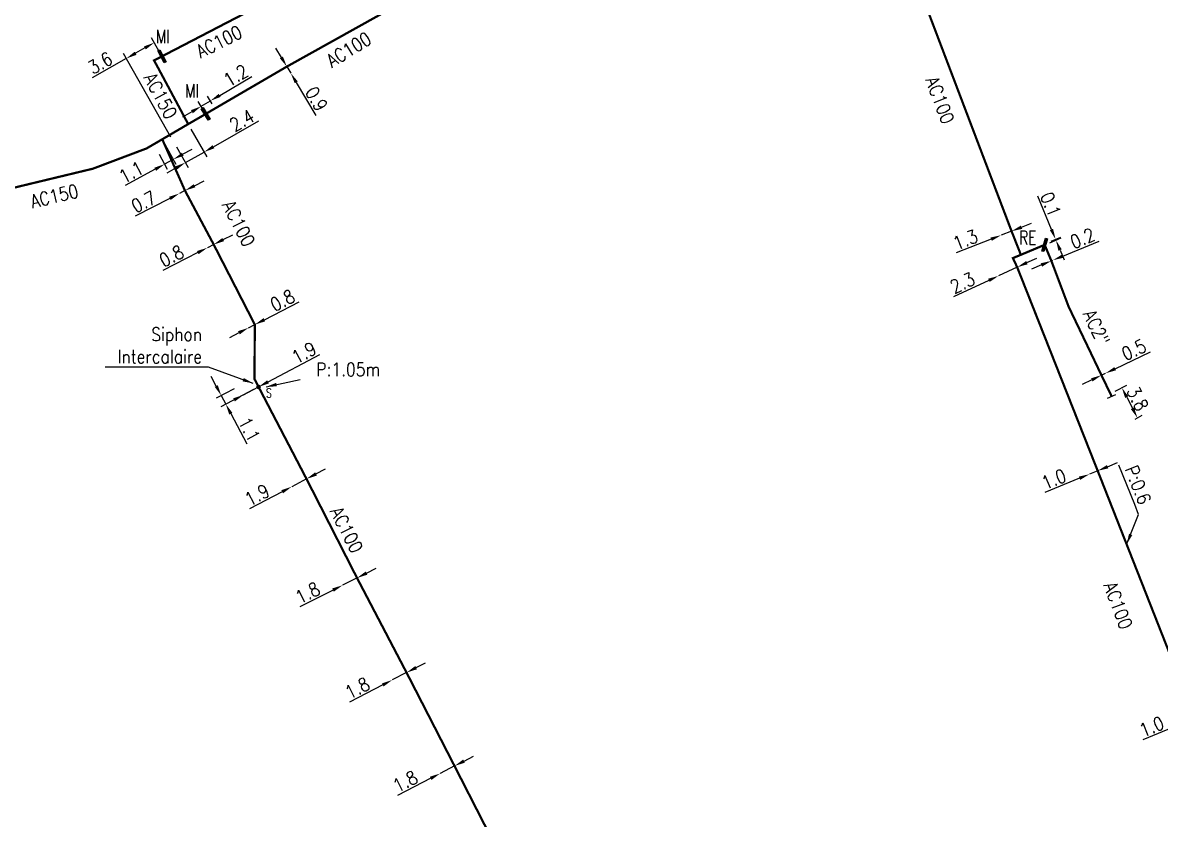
# Model space of a CAD drawing. Header units: millimetres. Extents: x 107999 to 109004, y 120010 to 121005.
# Drawn here: x 108341.8 to 108469, y 120870 to 120959.1 of the extents above; entities that cross this region are included whole.
import ezdxf
from ezdxf.enums import TextEntityAlignment as Align

# ---------------------------------------------------------------- set-up
doc = ezdxf.new("R2010")
doc.units = ezdxf.units.MM
doc.header["$PDMODE"] = 34
doc.linetypes.add('L_25_AP', pattern=[2000, 1000, 1000])
doc.layers.get('0').update_dxf_attribs({"linetype": 'CONTINUOUS'})
doc.layers.get('Defpoints').update_dxf_attribs({"linetype": 'CONTINUOUS'})
for name, color, linetype in [('L_150', 1, 'CONTINUOUS'), ('L_300', 7, 'CONTINUOUS'), ('L_340', 7, 'CONTINUOUS')]:
    doc.layers.add(name, color=color, linetype=linetype)
doc.styles.add('G_ROMANS', font='ROMANS.SHX', dxfattribs={"width": 0.75})
doc.styles.get("Standard").update_dxf_attribs({"font": 'romans.shx', "width": 0.85})
doc.dimstyles.get("Standard").update_dxf_attribs({"dimtxt": 1.5, "dimasz": 1.2, "dimexe": 0.625, "dimexo": 0.625, "dimgap": 0.25, "dimtad": 1, "dimdec": 1, "dimzin": 0, "dimdsep": 46, "dimtxsty": 'Standard', "dimcen": -0.5, "dimadec": 0, "dimazin": 0, "dimtfac": 1, "dimtdec": 1, "dimtmove": 0, "dimatfit": 3, "dimfxl": 0, "dimtolj": 1, "dimtzin": 0, "dimarcsym": 0})

# ---------------------------------------------------------------- blocks, each defined once
blk = doc.blocks.new('L_340_07')
at = {"color": 0, "linetype": 'Continuous', "const_width": 0.25, "flags": 128}
blk.add_lwpolyline([(0, 0), (0.35, 0)], dxfattribs=at)
at = {"color": 0, "linetype": 'Continuous', "flags": 128}
blk.add_lwpolyline([(0.35, -0.5), (0.35, 0.5)], dxfattribs=at)
at = {"color": 0, "linetype": 'Continuous', "width": 0.75, "flags": 3}
for tag, p in [('DEF_LEG', (0.72, -3.47)), ('DEF_COUP', (0.72, -5.97)), ('DEF_TYPE', (0.72, -8.47))]:
    blk.add_attdef(tag, text='', height=1.2, dxfattribs=at).set_placement(p, align=Align.MIDDLE)
blk = doc.blocks.new('L_340_16')
at = {"linetype": 'Continuous'}
blk.add_hatch(color=0, dxfattribs=at).paths.add_polyline_path([(0.125, 0.75), (-0.125, 0.75), (-0.125, -0.75), (0.125, -0.75)])
at = {"color": 0, "linetype": 'Continuous'}
blk.add_lwpolyline([(-0.125, 0.75), (0.125, 0.75), (0.125, -0.75), (-0.125, -0.75)], close=True, dxfattribs=at)
at = {"color": 0, "linetype": 'Continuous', "width": 0.75}
for tag, height, flags, p in [('MI', 1.5, 8, (0, 3)), ('DEF_LEG', 1.2, 3, (0, -5)), ('DEF_COUP', 1.2, 3, (0, -7.5)), ('DEF_TYPE', 1.2, 3, (0, -10))]:
    blk.add_attdef(tag, text='', height=height, dxfattribs=dict(at, flags=flags)).set_placement(p, align=Align.MIDDLE)
blk = doc.blocks.new('L_340_20')
at = {"linetype": 'Continuous'}
blk.add_hatch(color=0, dxfattribs=at).paths.add_polyline_path([(0.125, 0.75), (-0.125, 0.75), (-0.125, -0.75), (0.125, -0.75)])
at = {"color": 0, "linetype": 'Continuous'}
blk.add_lwpolyline([(-0.125, 0.75), (0.125, 0.75), (0.125, -0.75), (-0.125, -0.75)], close=True, dxfattribs=at)
at = {"color": 0, "linetype": 'Continuous', "width": 0.75}
for tag, height, flags, p in [('RE', 1.5, 8, (0, 3)), ('DEF_LEG', 1.2, 3, (0, -5)), ('DEF_COUP', 1.2, 3, (0, -7.5)), ('DEF_TYPE', 1.2, 3, (0, -10))]:
    blk.add_attdef(tag, text='', height=height, dxfattribs=dict(at, flags=flags)).set_placement(p, align=Align.MIDDLE)
blk = doc.blocks.new('*D430')
at = {"layer": 'Defpoints', "color": 0, "linetype": 'Continuous', "transparency": 16777216}
for p in [(108452.37, 120935.8), (108451.2, 120935.35), (108451.2, 120935.35)]:
    blk.add_point(p, dxfattribs=at)
at = {"layer": 'L_150', "color": 0, "linetype": 'Continuous', "lineweight": -2, "transparency": 16777216}
for p, q in [((108452.37, 120935.8), (108451.2, 120935.35)), ((108453.48, 120936.24), (108454.6, 120936.68)), ((108450.09, 120934.91), (108446.19, 120933.37))]:
    blk.add_line(p, q, dxfattribs=at)
at = {"layer": 'L_150', "color": 0, "linetype": 'Continuous', "transparency": 16777216}
for points in [[(108453.41, 120936.43), (108453.56, 120936.06), (108452.37, 120935.8)], [(108450.01, 120935.09), (108450.16, 120934.72), (108451.2, 120935.35)]]:
    blk.add_solid(points, dxfattribs=at)
at = {"layer": 'L_150', "color": 0, "linetype": 'Continuous', "transparency": 16777216, "insert": (108447.21, 120934.85), "char_height": 1.5, "attachment_point": 5, "rotation": 21.4759}
blk.add_mtext('\\A1;1.3', dxfattribs=at)
blk = doc.blocks.new('*D431')
at = {"layer": 'Defpoints', "color": 0, "linetype": 'Continuous', "transparency": 16777216}
for p in [(108457.29, 120934.89), (108456.07, 120934.27), (108456.22, 120934.44)]:
    blk.add_point(p, dxfattribs=at)
at = {"layer": 'L_150', "color": 0, "linetype": 'Continuous', "lineweight": -2, "transparency": 16777216}
for p, q in [((108456.83, 120936), (108455.29, 120939.7)), ((108456.65, 120934.51), (108457.91, 120935.04)), ((108456.79, 120934.68), (108457.87, 120935.13)), ((108457.33, 120934.8), (108457.29, 120934.89)), ((108457.79, 120933.69), (108458.26, 120932.58))]:
    blk.add_line(p, q, dxfattribs=at)
at = {"layer": 'L_150', "color": 0, "linetype": 'Continuous', "transparency": 16777216}
for points in [[(108457.01, 120936.07), (108456.65, 120935.92), (108457.29, 120934.89)], [(108457.98, 120933.77), (108457.61, 120933.61), (108457.33, 120934.8)]]:
    blk.add_solid(points, dxfattribs=at)
at = {"layer": 'L_150', "color": 0, "linetype": 'Continuous', "transparency": 16777216, "insert": (108456.75, 120938.79), "char_height": 1.5, "attachment_point": 5, "rotation": 292.6595}
blk.add_mtext('\\A1;0.1', dxfattribs=at)
blk = doc.blocks.new('*D432')
at = {"layer": 'Defpoints', "color": 0, "linetype": 'Continuous', "transparency": 16777216}
for p in [(108456.82, 120932.48), (108457, 120932.56), (108457, 120932.56)]:
    blk.add_point(p, dxfattribs=at)
at = {"layer": 'L_150', "color": 0, "linetype": 'Continuous', "lineweight": -2, "transparency": 16777216}
for p, q in [((108458.11, 120933.02), (108462.15, 120934.7)), ((108455.71, 120932.02), (108454.6, 120931.56)), ((108456.82, 120932.48), (108457, 120932.56))]:
    blk.add_line(p, q, dxfattribs=at)
at = {"layer": 'L_150', "color": 0, "linetype": 'Continuous', "transparency": 16777216}
for points in [[(108455.63, 120932.21), (108455.79, 120931.84), (108456.82, 120932.48)], [(108458.03, 120933.2), (108458.19, 120932.83), (108457, 120932.56)]]:
    blk.add_solid(points, dxfattribs=at)
at = {"layer": 'L_150', "color": 0, "linetype": 'Continuous', "transparency": 16777216, "insert": (108460.3, 120935.01), "char_height": 1.5, "attachment_point": 5, "rotation": 22.5652}
blk.add_mtext('\\A1;0.2', dxfattribs=at)
blk = doc.blocks.new('*D433')
at = {"layer": 'Defpoints', "color": 0, "linetype": 'Continuous', "transparency": 16777216}
for p in [(108450.91, 120930.8), (108450.91, 120930.8), (108453, 120931.77)]:
    blk.add_point(p, dxfattribs=at)
at = {"layer": 'L_150', "color": 0, "linetype": 'Continuous', "lineweight": -2, "transparency": 16777216}
for p, q in [((108454.09, 120932.28), (108455.18, 120932.78)), ((108453, 120931.77), (108450.91, 120930.8)), ((108449.82, 120930.3), (108445.86, 120928.46))]:
    blk.add_line(p, q, dxfattribs=at)
at = {"layer": 'L_150', "color": 0, "linetype": 'Continuous', "transparency": 16777216}
for points in [[(108454, 120932.46), (108454.17, 120932.1), (108453, 120931.77)], [(108449.74, 120930.48), (108449.91, 120930.12), (108450.91, 120930.8)]]:
    blk.add_solid(points, dxfattribs=at)
at = {"layer": 'L_150', "color": 0, "linetype": 'Continuous', "transparency": 16777216, "insert": (108446.88, 120930.03), "char_height": 1.5, "attachment_point": 5, "rotation": 24.8874}
blk.add_mtext('\\A1;2.3', dxfattribs=at)
blk = doc.blocks.new('*D434')
at = {"layer": 'Defpoints', "color": 0, "linetype": 'Continuous', "transparency": 16777216}
for p in [(108462.42, 120919.69), (108462.88, 120919.91), (108462.88, 120919.91)]:
    blk.add_point(p, dxfattribs=at)
at = {"layer": 'L_150', "color": 0, "linetype": 'Continuous', "lineweight": -2, "transparency": 16777216}
for p, q in [((108463.96, 120920.42), (108467.9, 120922.31)), ((108462.42, 120919.69), (108462.88, 120919.91)), ((108461.34, 120919.17), (108460.26, 120918.65))]:
    blk.add_line(p, q, dxfattribs=at)
at = {"layer": 'L_150', "color": 0, "linetype": 'Continuous', "transparency": 16777216}
for points in [[(108463.87, 120920.6), (108464.04, 120920.24), (108462.88, 120919.91)], [(108461.26, 120919.35), (108461.43, 120918.99), (108462.42, 120919.69)]]:
    blk.add_solid(points, dxfattribs=at)
at = {"layer": 'L_150', "color": 0, "linetype": 'Continuous', "transparency": 16777216, "insert": (108466.04, 120922.53), "char_height": 1.5, "attachment_point": 5, "rotation": 25.6038}
blk.add_mtext('\\A1;0.5', dxfattribs=at)
blk = doc.blocks.new('*D435')
at = {"layer": 'Defpoints', "color": 0, "linetype": 'Continuous', "transparency": 16777216}
for p in [(108463.41, 120917.64), (108465.63, 120914.51), (108466.44, 120914.92)]:
    blk.add_point(p, dxfattribs=at)
at = {"layer": 'L_340', "color": 0, "linetype": 'Continuous', "lineweight": -2, "transparency": 16777216}
for p, q in [((108463.96, 120917.92), (108465.25, 120918.59)), ((108465.25, 120917.23), (108465.89, 120915.99)), ((108466.18, 120914.79), (108466.99, 120915.21))]:
    blk.add_line(p, q, dxfattribs=at)
at = {"layer": 'L_340', "color": 0, "linetype": 'Continuous', "transparency": 16777216}
for points in [[(108465.42, 120917.32), (108465.07, 120917.14), (108464.7, 120918.3)], [(108466.07, 120916.08), (108465.71, 120915.9), (108466.44, 120914.92)]]:
    blk.add_solid(points, dxfattribs=at)
at = {"layer": 'L_340', "color": 0, "linetype": 'Continuous', "transparency": 16777216, "insert": (108466.46, 120917.07), "char_height": 1.5, "attachment_point": 5, "rotation": 297.2437}
blk.add_mtext('\\A1;3.8', dxfattribs=at)
blk = doc.blocks.new('*D436')
at = {"layer": 'Defpoints', "color": 0, "linetype": 'Continuous', "transparency": 16777216}
for p in [(108461.08, 120908.62), (108461.08, 120908.62), (108462, 120909)]:
    blk.add_point(p, dxfattribs=at)
at = {"layer": 'L_150', "color": 0, "linetype": 'Continuous', "lineweight": -2, "transparency": 16777216}
for p, q in [((108463.11, 120909.45), (108464.22, 120909.91)), ((108459.97, 120908.16), (108456.09, 120906.57)), ((108462, 120909), (108461.08, 120908.62))]:
    blk.add_line(p, q, dxfattribs=at)
at = {"layer": 'L_150', "color": 0, "linetype": 'Continuous', "transparency": 16777216}
for points in [[(108463.04, 120909.64), (108463.19, 120909.27), (108462, 120909)], [(108459.89, 120908.35), (108460.04, 120907.98), (108461.08, 120908.62)]]:
    blk.add_solid(points, dxfattribs=at)
at = {"layer": 'L_150', "color": 0, "linetype": 'Continuous', "transparency": 16777216, "insert": (108457.1, 120908.06), "char_height": 1.5, "attachment_point": 5, "rotation": 22.3418}
blk.add_mtext('\\A1;1.0', dxfattribs=at)
blk = doc.blocks.new('*D439')
at = {"layer": 'Defpoints', "color": 0, "linetype": 'Continuous', "transparency": 16777216}
for p in [(108472.89, 120881.32), (108472.02, 120880.96), (108472.02, 120880.96)]:
    blk.add_point(p, dxfattribs=at)
at = {"layer": 'L_150', "color": 0, "linetype": 'Continuous', "lineweight": -2, "transparency": 16777216}
for p, q in [((108472.89, 120881.32), (108472.02, 120880.96)), ((108474, 120881.78), (108475.11, 120882.24)), ((108470.91, 120880.5), (108467.04, 120878.9))]:
    blk.add_line(p, q, dxfattribs=at)
at = {"layer": 'L_150', "color": 0, "linetype": 'Continuous', "transparency": 16777216}
for points in [[(108473.93, 120881.96), (108474.08, 120881.59), (108472.89, 120881.32)], [(108470.83, 120880.68), (108470.98, 120880.31), (108472.02, 120880.96)]]:
    blk.add_solid(points, dxfattribs=at)
at = {"layer": 'L_150', "color": 0, "linetype": 'Continuous', "transparency": 16777216, "insert": (108468.04, 120880.39), "char_height": 1.5, "attachment_point": 5, "rotation": 22.4661}
blk.add_mtext('\\A1;1.0', dxfattribs=at)
blk = doc.blocks.new('*D624')
at = {"layer": 'Defpoints', "color": 0, "linetype": 'Continuous', "transparency": 16777216}
for p in [(108367.04, 120924.99), (108367.04, 120924.99), (108367.75, 120925.35)]:
    blk.add_point(p, dxfattribs=at)
at = {"layer": 'L_150', "color": 0, "linetype": 'Continuous', "lineweight": -2, "transparency": 16777216}
for p, q in [((108368.82, 120925.9), (108372.71, 120927.9)), ((108365.97, 120924.44), (108364.91, 120923.89)), ((108367.04, 120924.99), (108367.75, 120925.35))]:
    blk.add_line(p, q, dxfattribs=at)
at = {"layer": 'L_150', "color": 0, "linetype": 'Continuous', "transparency": 16777216}
for points in [[(108368.73, 120926.08), (108368.91, 120925.72), (108367.75, 120925.35)], [(108365.88, 120924.62), (108366.07, 120924.26), (108367.04, 120924.99)]]:
    blk.add_solid(points, dxfattribs=at)
at = {"layer": 'L_150', "color": 0, "linetype": 'Continuous', "transparency": 16777216, "insert": (108370.84, 120928.06), "char_height": 1.5, "attachment_point": 5, "rotation": 27.1996}
blk.add_mtext('\\A1;0.8', dxfattribs=at)
blk = doc.blocks.new('*D625')
at = {"layer": 'Defpoints', "color": 0, "linetype": 'Continuous', "transparency": 16777216}
for p in [(108362.44, 120933.95), (108362.44, 120933.95), (108363.15, 120934.31)]:
    blk.add_point(p, dxfattribs=at)
at = {"layer": 'L_150', "color": 0, "linetype": 'Continuous', "lineweight": -2, "transparency": 16777216}
for p, q in [((108364.21, 120934.86), (108365.28, 120935.41)), ((108361.37, 120933.4), (108357.48, 120931.4)), ((108363.15, 120934.31), (108362.44, 120933.95))]:
    blk.add_line(p, q, dxfattribs=at)
at = {"layer": 'L_150', "color": 0, "linetype": 'Continuous', "transparency": 16777216}
for points in [[(108364.12, 120935.04), (108364.31, 120934.68), (108363.15, 120934.31)], [(108361.28, 120933.58), (108361.46, 120933.22), (108362.44, 120933.95)]]:
    blk.add_solid(points, dxfattribs=at)
at = {"layer": 'L_150', "color": 0, "linetype": 'Continuous', "transparency": 16777216, "insert": (108358.43, 120933.02), "char_height": 1.5, "attachment_point": 5, "rotation": 27.1996}
blk.add_mtext('\\A1;0.8', dxfattribs=at)
blk = doc.blocks.new('*D626')
at = {"layer": 'Defpoints', "color": 0, "linetype": 'Continuous', "transparency": 16777216}
for p in [(108357.4, 120946.08), (108356.77, 120944.95), (108357.66, 120943.3)]:
    blk.add_point(p, dxfattribs=at)
at = {"layer": 'L_150', "color": 0, "linetype": 'Continuous', "lineweight": -2, "transparency": 16777216}
for p, q in [((108357.7, 120945.54), (108358.93, 120943.28)), ((108359.68, 120944.4), (108360.74, 120944.98)), ((108357.07, 120944.4), (108357.96, 120942.75)), ((108358.63, 120943.83), (108357.66, 120943.3)), ((108356.61, 120942.73), (108353.25, 120940.9))]:
    blk.add_line(p, q, dxfattribs=at)
at = {"layer": 'L_150', "color": 0, "linetype": 'Continuous', "transparency": 16777216}
for points in [[(108359.59, 120944.58), (108359.78, 120944.23), (108358.63, 120943.83)], [(108356.51, 120942.9), (108356.71, 120942.55), (108357.66, 120943.3)]]:
    blk.add_solid(points, dxfattribs=at)
at = {"layer": 'L_150', "color": 0, "linetype": 'Continuous', "transparency": 16777216, "insert": (108353.93, 120942.4), "char_height": 1.5, "attachment_point": 5, "rotation": 28.6055}
blk.add_mtext('\\A1;1.1', dxfattribs=at)
blk = doc.blocks.new('*D627')
at = {"layer": 'Defpoints', "color": 0, "linetype": 'Continuous', "transparency": 16777216}
for p in [(108359.32, 120940.02), (108359.32, 120940.02), (108359.94, 120940.34)]:
    blk.add_point(p, dxfattribs=at)
at = {"layer": 'L_150', "color": 0, "linetype": 'Continuous', "lineweight": -2, "transparency": 16777216}
for p, q in [((108361.01, 120940.89), (108362.07, 120941.43)), ((108359.94, 120940.34), (108359.32, 120940.02)), ((108358.25, 120939.47), (108354.36, 120937.47))]:
    blk.add_line(p, q, dxfattribs=at)
at = {"layer": 'L_150', "color": 0, "linetype": 'Continuous', "transparency": 16777216}
for points in [[(108360.92, 120941.06), (108361.1, 120940.71), (108359.94, 120940.34)], [(108358.16, 120939.65), (108358.34, 120939.29), (108359.32, 120940.02)]]:
    blk.add_solid(points, dxfattribs=at)
at = {"layer": 'L_150', "color": 0, "linetype": 'Continuous', "transparency": 16777216, "insert": (108355.32, 120939.08), "char_height": 1.5, "attachment_point": 5, "rotation": 27.1996}
blk.add_mtext('\\A1;0.7', dxfattribs=at)
blk = doc.blocks.new('*D628')
at = {"layer": 'Defpoints', "color": 0, "linetype": 'Continuous', "transparency": 16777216}
for p in [(108365.98, 120918.47), (108368.17, 120918.38), (108363.99, 120917.42)]:
    blk.add_point(p, dxfattribs=at)
at = {"layer": 'L_300', "color": 0, "linetype": 'Continuous', "lineweight": -2, "transparency": 16777216}
for p, q in [((108363.43, 120918.48), (108362.87, 120919.54)), ((108365.43, 120918.18), (108363.44, 120917.13)), ((108367.61, 120918.09), (108363.95, 120916.15)), ((108363.99, 120917.42), (108364.51, 120916.45)), ((108365.07, 120915.39), (108366.86, 120912))]:
    blk.add_line(p, q, dxfattribs=at)
at = {"layer": 'L_300', "color": 0, "linetype": 'Continuous', "transparency": 16777216}
for points in [[(108363.61, 120918.57), (108363.26, 120918.39), (108363.99, 120917.42)], [(108365.24, 120915.48), (108364.89, 120915.29), (108364.51, 120916.45)]]:
    blk.add_solid(points, dxfattribs=at)
at = {"layer": 'L_300', "color": 0, "linetype": 'Continuous', "transparency": 16777216, "insert": (108367.13, 120913.63), "char_height": 1.5, "attachment_point": 5, "rotation": 297.8642}
blk.add_mtext('\\A1;1.1', dxfattribs=at)
blk = doc.blocks.new('*D629')
at = {"layer": 'Defpoints', "color": 0, "linetype": 'Continuous', "transparency": 16777216}
for p in [(108368.17, 120918.38), (108366.49, 120917.49), (108366.49, 120917.49)]:
    blk.add_point(p, dxfattribs=at)
at = {"layer": 'L_300', "color": 0, "linetype": 'Continuous', "lineweight": -2, "transparency": 16777216}
for p, q in [((108369.23, 120918.94), (108375.01, 120922)), ((108366.49, 120917.49), (108368.17, 120918.38)), ((108365.43, 120916.93), (108364.37, 120916.37))]:
    blk.add_line(p, q, dxfattribs=at)
at = {"layer": 'L_300', "color": 0, "linetype": 'Continuous', "transparency": 16777216}
for points in [[(108369.13, 120919.12), (108369.32, 120918.77), (108368.17, 120918.38)], [(108365.33, 120917.11), (108365.52, 120916.76), (108366.49, 120917.49)]]:
    blk.add_solid(points, dxfattribs=at)
at = {"layer": 'L_300', "color": 0, "linetype": 'Continuous', "transparency": 16777216, "insert": (108373.25, 120922.2), "char_height": 1.5, "attachment_point": 5, "rotation": 27.8642}
blk.add_mtext('\\A1;1.9', dxfattribs=at)
blk = doc.blocks.new('*D630')
at = {"layer": 'Defpoints', "color": 0, "linetype": 'Continuous', "transparency": 16777216}
for p in [(108373.53, 120908.09), (108371.88, 120907.22), (108371.88, 120907.22)]:
    blk.add_point(p, dxfattribs=at)
at = {"layer": 'L_150', "color": 0, "linetype": 'Continuous', "lineweight": -2, "transparency": 16777216}
for p, q in [((108374.59, 120908.65), (108375.66, 120909.21)), ((108373.53, 120908.09), (108371.88, 120907.22)), ((108370.82, 120906.66), (108367.17, 120904.73))]:
    blk.add_line(p, q, dxfattribs=at)
at = {"layer": 'L_150', "color": 0, "linetype": 'Continuous', "transparency": 16777216}
for points in [[(108374.5, 120908.83), (108374.69, 120908.47), (108373.53, 120908.09)], [(108370.72, 120906.83), (108370.91, 120906.48), (108371.88, 120907.22)]]:
    blk.add_solid(points, dxfattribs=at)
at = {"layer": 'L_150', "color": 0, "linetype": 'Continuous', "transparency": 16777216, "insert": (108368, 120906.3), "char_height": 1.5, "attachment_point": 5, "rotation": 27.8444}
blk.add_mtext('\\A1;1.9', dxfattribs=at)
blk = doc.blocks.new('*D631')
at = {"layer": 'Defpoints', "color": 0, "linetype": 'Continuous', "transparency": 16777216}
for p in [(108379.18, 120897.01), (108377.57, 120896.2), (108377.57, 120896.2)]:
    blk.add_point(p, dxfattribs=at)
at = {"layer": 'L_150', "color": 0, "linetype": 'Continuous', "lineweight": -2, "transparency": 16777216}
for p, q in [((108380.25, 120897.56), (108381.32, 120898.1)), ((108379.18, 120897.01), (108377.57, 120896.2)), ((108376.5, 120895.66), (108372.77, 120893.77))]:
    blk.add_line(p, q, dxfattribs=at)
at = {"layer": 'L_150', "color": 0, "linetype": 'Continuous', "transparency": 16777216}
for points in [[(108380.16, 120897.74), (108380.34, 120897.38), (108379.18, 120897.01)], [(108376.41, 120895.84), (108376.59, 120895.48), (108377.57, 120896.2)]]:
    blk.add_solid(points, dxfattribs=at)
at = {"layer": 'L_150', "color": 0, "linetype": 'Continuous', "transparency": 16777216, "insert": (108373.65, 120895.34), "char_height": 1.5, "attachment_point": 5, "rotation": 26.8469}
blk.add_mtext('\\A1;1.8', dxfattribs=at)
blk = doc.blocks.new('*D632')
at = {"layer": 'Defpoints', "color": 0, "linetype": 'Continuous', "transparency": 16777216}
for p in [(108384.72, 120886.42), (108383.12, 120885.6), (108383.12, 120885.6)]:
    blk.add_point(p, dxfattribs=at)
at = {"layer": 'L_150', "color": 0, "linetype": 'Continuous', "lineweight": -2, "transparency": 16777216}
for p, q in [((108385.79, 120886.98), (108386.85, 120887.53)), ((108384.72, 120886.42), (108383.12, 120885.6)), ((108382.06, 120885.04), (108378.34, 120883.11))]:
    blk.add_line(p, q, dxfattribs=at)
at = {"layer": 'L_150', "color": 0, "linetype": 'Continuous', "transparency": 16777216}
for points in [[(108385.69, 120887.16), (108385.88, 120886.8), (108384.72, 120886.42)], [(108381.97, 120885.22), (108382.15, 120884.87), (108383.12, 120885.6)]]:
    blk.add_solid(points, dxfattribs=at)
at = {"layer": 'L_150', "color": 0, "linetype": 'Continuous', "transparency": 16777216, "insert": (108379.21, 120884.69), "char_height": 1.5, "attachment_point": 5, "rotation": 27.4208}
blk.add_mtext('\\A1;1.8', dxfattribs=at)
blk = doc.blocks.new('*D633')
at = {"layer": 'Defpoints', "color": 0, "linetype": 'Continuous', "transparency": 16777216}
for p in [(108388.49, 120875.15), (108388.49, 120875.15), (108390.08, 120875.98)]:
    blk.add_point(p, dxfattribs=at)
at = {"layer": 'L_150', "color": 0, "linetype": 'Continuous', "lineweight": -2, "transparency": 16777216}
for p, q in [((108391.15, 120876.53), (108392.22, 120877.08)), ((108390.08, 120875.98), (108388.49, 120875.15)), ((108387.42, 120874.6), (108383.7, 120872.67))]:
    blk.add_line(p, q, dxfattribs=at)
at = {"layer": 'L_150', "color": 0, "linetype": 'Continuous', "transparency": 16777216}
for points in [[(108391.06, 120876.71), (108391.24, 120876.35), (108390.08, 120875.98)], [(108387.33, 120874.78), (108387.51, 120874.42), (108388.49, 120875.15)]]:
    blk.add_solid(points, dxfattribs=at)
at = {"layer": 'L_150', "color": 0, "linetype": 'Continuous', "transparency": 16777216, "insert": (108384.57, 120874.25), "char_height": 1.5, "attachment_point": 5, "rotation": 27.3782}
blk.add_mtext('\\A1;1.8', dxfattribs=at)
blk = doc.blocks.new('*D663')
at = {"layer": 'Defpoints', "color": 0, "linetype": 'Continuous', "transparency": 16777216}
for p in [(108360.3, 120947.78), (108358.68, 120945.78), (108359.99, 120943.47)]:
    blk.add_point(p, dxfattribs=at)
at = {"layer": 'L_150', "color": 0, "linetype": 'Continuous', "lineweight": -2, "transparency": 16777216}
for p, q in [((108363.12, 120945.24), (108368.2, 120948.13)), ((108360.61, 120947.23), (108362.39, 120944.11)), ((108358.99, 120945.23), (108360.3, 120942.92)), ((108359.99, 120943.47), (108362.08, 120944.65)), ((108358.95, 120942.87), (108357.9, 120942.28))]:
    blk.add_line(p, q, dxfattribs=at)
at = {"layer": 'L_150', "color": 0, "linetype": 'Continuous', "transparency": 16777216}
for points in [[(108363.02, 120945.42), (108363.22, 120945.07), (108362.08, 120944.65)], [(108358.85, 120943.05), (108359.05, 120942.7), (108359.99, 120943.47)]]:
    blk.add_solid(points, dxfattribs=at)
at = {"layer": 'L_150', "color": 0, "linetype": 'Continuous', "transparency": 16777216, "insert": (108366.31, 120948.2), "char_height": 1.5, "attachment_point": 5, "rotation": 29.6001}
blk.add_mtext('\\A1;2.4', dxfattribs=at)
blk = doc.blocks.new('*D664')
at = {"layer": 'Defpoints', "color": 0, "linetype": 'Continuous', "transparency": 16777216}
for p in [(108362.78, 120950.38), (108362.25, 120948.92), (108363.29, 120949.52)]:
    blk.add_point(p, dxfattribs=at)
at = {"layer": 'L_340', "color": 0, "linetype": 'Continuous', "lineweight": -2, "transparency": 16777216}
for p, q in [((108363.82, 120950.99), (108367.43, 120953.12)), ((108361.94, 120949.45), (108361.43, 120950.31)), ((108361.75, 120949.77), (108362.78, 120950.38)), ((108362.97, 120950.06), (108362.46, 120950.92)), ((108360.71, 120949.16), (108359.68, 120948.55))]:
    blk.add_line(p, q, dxfattribs=at)
at = {"layer": 'L_340', "color": 0, "linetype": 'Continuous', "transparency": 16777216}
for points in [[(108363.71, 120951.16), (108363.92, 120950.82), (108362.78, 120950.38)], [(108360.61, 120949.34), (108360.82, 120948.99), (108361.75, 120949.77)]]:
    blk.add_solid(points, dxfattribs=at)
at = {"layer": 'L_340', "color": 0, "linetype": 'Continuous', "transparency": 16777216, "insert": (108365.63, 120953.22), "char_height": 1.5, "attachment_point": 5, "rotation": 30.5071}
blk.add_mtext('\\A1;1.2', dxfattribs=at)
blk = doc.blocks.new('*D665')
at = {"layer": 'Defpoints', "color": 0, "linetype": 'Continuous', "transparency": 16777216}
for p in [(108371.33, 120954.21), (108371.77, 120953.48), (108371.77, 120953.48)]:
    blk.add_point(p, dxfattribs=at)
at = {"layer": 'L_150', "color": 0, "linetype": 'Continuous', "lineweight": -2, "transparency": 16777216}
for p, q in [((108370.72, 120955.24), (108370.1, 120956.27)), ((108371.33, 120954.21), (108371.77, 120953.48)), ((108372.38, 120952.45), (108374.59, 120948.75))]:
    blk.add_line(p, q, dxfattribs=at)
at = {"layer": 'L_150', "color": 0, "linetype": 'Continuous', "transparency": 16777216}
for points in [[(108370.89, 120955.34), (108370.55, 120955.14), (108371.33, 120954.21)], [(108372.55, 120952.55), (108372.21, 120952.35), (108371.77, 120953.48)]]:
    blk.add_solid(points, dxfattribs=at)
at = {"layer": 'L_150', "color": 0, "linetype": 'Continuous', "transparency": 16777216, "insert": (108374.65, 120950.59), "char_height": 1.5, "attachment_point": 5, "rotation": 300.7738}
blk.add_mtext('\\A1;0.9', dxfattribs=at)
blk = doc.blocks.new('*D733')
at = {"layer": 'Defpoints', "color": 0, "linetype": 'Continuous', "transparency": 16777216}
for p in [(108353.37, 120955.11), (108357.37, 120955.36), (108358.68, 120945.77)]:
    blk.add_point(p, dxfattribs=at)
at = {"layer": 'L_340', "color": 0, "linetype": 'Continuous', "lineweight": -2, "transparency": 16777216}
for p, q in [((108357.06, 120955.9), (108356.19, 120957.44)), ((108355.46, 120956.3), (108354.42, 120955.71)), ((108353.37, 120955.11), (108349.57, 120952.95)), ((108358.37, 120946.31), (108353.06, 120955.66))]:
    blk.add_line(p, q, dxfattribs=at)
at = {"layer": 'L_340', "color": 0, "linetype": 'Continuous', "transparency": 16777216}
for points in [[(108355.36, 120956.47), (108355.56, 120956.13), (108356.5, 120956.89)], [(108354.32, 120955.88), (108354.52, 120955.53), (108353.37, 120955.11)]]:
    blk.add_solid(points, dxfattribs=at)
at = {"layer": 'L_340', "color": 0, "linetype": 'Continuous', "transparency": 16777216, "insert": (108350.46, 120954.61), "char_height": 1.5, "attachment_point": 5, "rotation": 29.6001}
blk.add_mtext('\\A1;3.6', dxfattribs=at)
blk = doc.blocks.new('L_300_11')
at = {"color": 0, "linetype": 'Continuous', "const_width": 0.248, "flags": 128}
blk.add_lwpolyline([(-0.13, 0, 1), (0.13, 0, 1)], format="xyb", close=True, dxfattribs=at)
at = {"linetype": 'Continuous', "style": 'G_ROMANS', "width": 0.75}
blk.add_attdef('S', text='', height=1, dxfattribs=at).set_placement((0, 1.35), align=Align.MIDDLE_CENTER)
at = {"color": 0, "linetype": 'Continuous', "width": 0.75, "flags": 3}
for tag, p in [('DEF_LEG', (0, -5)), ('DEF_COUP', (0, -7.5)), ('DEF_TYPE', (0, -10))]:
    blk.add_attdef(tag, text='', height=1.2, dxfattribs=at).set_placement(p, align=Align.MIDDLE)

msp = doc.modelspace()

# ---------------------------------------------------------------- linework, layer by layer
at = {"layer": 'L_150', "linetype": 'L_25_AP', "const_width": 0.25, "flags": 128}
for points in [[(108357.37, 120955.36), (108369.54, 120961.68), (108395.19, 120975.57), (108425.74, 120991.31), (108444.15, 120998.75), (108447.16, 121000)], [(108362.36, 120948.98), (108371.33, 120954.21), (108404.36, 120972.62), (108420.26, 120981.04), (108424.44, 120983.03)], [(108453.41, 120933.16), (108452.37, 120935.8), (108441.73, 120963.81), (108440.32, 120967.07), (108438.3, 120966.26), (108438.02, 120966.85), (108433.51, 120976.59)], [(108176.25, 120829.67), (108181, 120826.46), (108187.95, 120839.12), (108194.01, 120848.82), (108195.49, 120851.46), (108206.75, 120871.35), (108214.38, 120884.66), (108225.01, 120897.7), (108250.79, 120926.77), (108262.17, 120938.54), (108274.03, 120948.15), (108281.78, 120951.91), (108295.87, 120955.8), (108299.13, 120955.1), (108303.46, 120953.12), (108313.13, 120948.64), (108318.63, 120946.47), (108330.69, 120941.84), (108333.05, 120940.95), (108339.68, 120940.39), (108349.64, 120942.79), (108355.65, 120945.06), (108357.4, 120946.08), (108360.3, 120947.78), (108362.15, 120948.85)], [(108360.3, 120947.78), (108356.79, 120954.34), (108356.48, 120954.9), (108357.37, 120955.36)], [(108357.4, 120946.08), (108359.94, 120940.34), (108363.15, 120934.31), (108367.75, 120925.35), (108367.71, 120919.27), (108368.17, 120918.38), (108373.53, 120908.09), (108379.18, 120897.01), (108384.72, 120886.42), (108390.08, 120875.98), (108396, 120864.39), (108400.93, 120854.93), (108404.8, 120847.49), (108405.51, 120846.11), (108406.22, 120844.74), (108412.33, 120836.8), (108410.66, 120834.63), (108400.92, 120824.31)], [(108455.96, 120934.23), (108453.41, 120933.16), (108453.41, 120933.16), (108452.52, 120932.79), (108453, 120931.77), (108462, 120909), (108470.13, 120888.34), (108472.89, 120881.32), (108483.6, 120855.38), (108491.1, 120837.21), (108491.1, 120837.21), (108492.87, 120832.95)], [(108463.41, 120917.64), (108462.42, 120919.69), (108460.96, 120922.75), (108458.75, 120927.36), (108456.82, 120932.48), (108456.12, 120934.16)]]:
    msp.add_lwpolyline(points, dxfattribs=at)

# ---------------------------------------------------------------- block references
at = {"layer": 'L_300'}
ref = msp.add_blockref('L_300_11', (108368.17, 120918.38), dxfattribs=dict(at, rotation=239.6977159456497))
ref.add_attrib('S', 'S', dxfattribs={"layer": '0', "linetype": 'Continuous', "height": 1, "style": 'G_ROMANS', "width": 0.75}).set_placement((108369.33, 120917.7), align=Align.MIDDLE_CENTER)
at = {"layer": 'L_340'}
ref = msp.add_blockref('L_340_16', (108357.37, 120955.36), dxfattribs=dict(at, rotation=27.56520832210152))
ref.add_attrib('MI', 'MI', dxfattribs={"layer": '0', "color": 0, "linetype": 'Continuous', "height": 1.5, "width": 0.75, "flags": 8}).set_placement((108357.46, 120957.59), align=Align.MIDDLE)
ref = msp.add_blockref('L_340_16', (108362.25, 120948.92), dxfattribs=dict(at, rotation=30.50708616924818))
ref.add_attrib('MI', 'MI', dxfattribs={"layer": '0', "color": 0, "linetype": 'Continuous', "height": 1.5, "width": 0.75, "flags": 8}).set_placement((108360.73, 120951.5), align=Align.MIDDLE)
ref = msp.add_blockref('L_340_20', (108456.07, 120934.27), dxfattribs=dict(at, rotation=164.6062290675453))
ref.add_attrib('RE', 'RE', dxfattribs={"layer": '0', "color": 0, "linetype": 'Continuous', "height": 1.5, "width": 0.75, "flags": 8}).set_placement((108454.18, 120935.08), align=Align.MIDDLE)
at = {"layer": 'L_340', "rotation": 295.6037507667559}
msp.add_blockref('L_340_07', (108463.41, 120917.64), dxfattribs=at)

# ---------------------------------------------------------------- texts
at = {"layer": 'L_150', "linetype": 'Continuous', "width": 0.85}
for s, rotation, p in [('AC100', 26.6614, (108363.76, 120957)), ('AC100', 31.6434, (108378.26, 120956.11)), ('AC150', 298.143, (108357.21, 120950.93)), ('AC100', 290.7861, (108444.37, 120950.46)), ('AC150', 13.5181, (108345.34, 120939.72)), ('AC2"', 295.6038, (108461.87, 120925)), ('AC100', 290.7861, (108464.29, 120893.93))]:
    msp.add_text(s, height=1.5, rotation=rotation, dxfattribs=at).set_placement(p, align=Align.MIDDLE)
for p in [(108364.05, 120938.71), (108376.11, 120904.44)]:
    msp.add_text('AC100', height=1.5, rotation=297.1996, dxfattribs=at).set_placement(p)
at = {"layer": 'L_150', "linetype": 'Continuous', "insert": (108466.65, 120905.08), "char_height": 1.5, "attachment_point": 9, "rotation": 291.8487}
msp.add_mtext('\\A1;P:0.6', dxfattribs=at)
at = {"layer": 'L_300', "linetype": 'Continuous', "char_height": 1.5}
for s, insert, attachment_point in [('\\A1;Siphon\\PIntercalaire', (108361.85, 120921.02), 9), ('\\A1;P:1.05m', (108374.61, 120921.09), 1)]:
    msp.add_mtext(s, dxfattribs=dict(at, insert=insert, attachment_point=attachment_point))

# ---------------------------------------------------------------- dimensions: what is measured, and where the dimension line sits
at = {"layer": 'L_150', "linetype": 'Continuous'}
for base, p1, p2, angle, picture, middle in [((108371.77, 120953.48), (108371.33, 120954.21), (108371.77, 120953.48), 120.7738, '*D665', (108373.79, 120950.08)), ((108359.99, 120943.47), (108360.3, 120947.78), (108358.68, 120945.78), 29.6001, '*D663', (108366.8, 120947.33)), ((108357.66, 120943.3), (108357.4, 120946.08), (108356.77, 120944.95), 28.6055, '*D626', (108354.4, 120941.53)), ((108359.32, 120940.02), (108359.94, 120940.34), (108359.32, 120940.02), 27.1996, '*D627', (108355.77, 120938.2)), ((108457.29, 120934.89), (108456.07, 120934.27), (108456.22, 120934.44), 292.6595, '*D431', (108455.83, 120938.4)), ((108451.2028, 120935.3459), (108452.366, 120935.8036), (108451.2028, 120935.3459), 21.4759, '*D430', (108447.5786, 120933.9201)), ((108457, 120932.56), (108456.82, 120932.48), (108457, 120932.56), 202.5652, '*D432', (108460.68, 120934.09)), ((108362.44, 120933.95), (108363.15, 120934.31), (108362.44, 120933.95), 27.1996, '*D625', (108358.89, 120932.13)), ((108450.91, 120930.8), (108453, 120931.77), (108450.91, 120930.8), 24.8874, '*D433', (108447.3, 120929.13)), ((108367.04, 120924.99), (108367.75, 120925.35), (108367.04, 120924.99), 27.1996, '*D624', (108371.3, 120927.17)), ((108462.88, 120919.91), (108462.42, 120919.69), (108462.88, 120919.91), 205.6038, '*D434', (108466.47, 120921.63)), ((108371.88, 120907.22), (108373.53, 120908.09), (108371.88, 120907.22), 27.8444, '*D630', (108368.46, 120905.41)), ((108461.08, 120908.62), (108462, 120909), (108461.08, 120908.62), 22.3418, '*D436', (108457.48, 120907.14)), ((108377.57, 120896.2), (108379.18, 120897.01), (108377.57, 120896.2), 26.8469, '*D631', (108374.1, 120894.44)), ((108383.12, 120885.6), (108384.72, 120886.42), (108383.12, 120885.6), 27.4208, '*D632', (108379.67, 120883.8)), ((108472.017, 120880.958), (108472.8949, 120881.321), (108472.017, 120880.958), 22.4661, '*D439', (108468.4179, 120879.4697)), ((108388.49, 120875.15), (108390.08, 120875.98), (108388.49, 120875.15), 27.3782, '*D633', (108385.03, 120873.36))]:
    dim = msp.add_linear_dim(base=base, p1=p1, p2=p2, angle=angle, dimstyle='Standard', dxfattribs=at)
    dim.commit()
    dim.dimension.update_dxf_attribs({"geometry": picture, "text_midpoint": middle, "dimtype": 160})
at = {"layer": 'L_300', "linetype": 'Continuous'}
for base, p2, angle, picture, middle in [((108366.49, 120917.49), (108366.49, 120917.49), 27.8642, '*D629', (108373.72, 120921.32)), ((108363.99, 120917.42), (108365.98, 120918.47), 297.8642, '*D628', (108366.24, 120913.16))]:
    dim = msp.add_linear_dim(base=base, p1=(108368.17, 120918.38), p2=p2, angle=angle, dimstyle='Standard', dxfattribs=at)
    dim.commit()
    dim.dimension.update_dxf_attribs({"geometry": picture, "text_midpoint": middle, "dimtype": 160})
at = {"layer": 'L_340', "linetype": 'Continuous'}
for base, p1, p2, angle, picture, middle in [((108353.37, 120955.11), (108357.37, 120955.36), (108358.68, 120945.77), 29.6001, '*D733', (108350.95, 120953.74)), ((108362.78, 120950.38), (108362.25, 120948.92), (108363.29, 120949.52), 210.5071, '*D664', (108366.14, 120952.36)), ((108466.44, 120914.92), (108463.41, 120917.64), (108465.63, 120914.51), 117.2437, '*D435', (108465.57, 120916.61))]:
    dim = msp.add_linear_dim(base=base, p1=p1, p2=p2, angle=angle, dimstyle='Standard', dxfattribs=at)
    dim.commit()
    dim.dimension.update_dxf_attribs({"geometry": picture, "text_midpoint": middle, "dimtype": 160})

# ---------------------------------------------------------------- leaders
at = {"layer": 'L_150', "linetype": 'Continuous', "annotation_type": 0, "has_hookline": 1, "hookline_direction": 1, "text_width": 4.49, "horizontal_direction": (0.372157, -0.92817, 0)}
msp.add_leader([(108465.24, 120900.77), (108466.58, 120904.12), (108466.14, 120905.23)], dimstyle='Standard', override={"dimgap": 0.25, "dimtad": 1}, dxfattribs=at)
at = {"layer": 'L_300', "linetype": 'Continuous', "annotation_type": 0, "has_hookline": 1, "hookline_direction": 1, "text_width": 10.08}
msp.add_leader([(108367.58, 120918.78), (108362.56, 120920.58), (108361.36, 120920.58)], dimstyle='Standard', dxfattribs=at)
at = {"layer": 'L_300', "linetype": 'Continuous'}
msp.add_leader([(108369, 120918.39), (108372.81, 120919.2)], dimstyle='Standard', dxfattribs=at)

doc.saveas('drawing.dxf')
